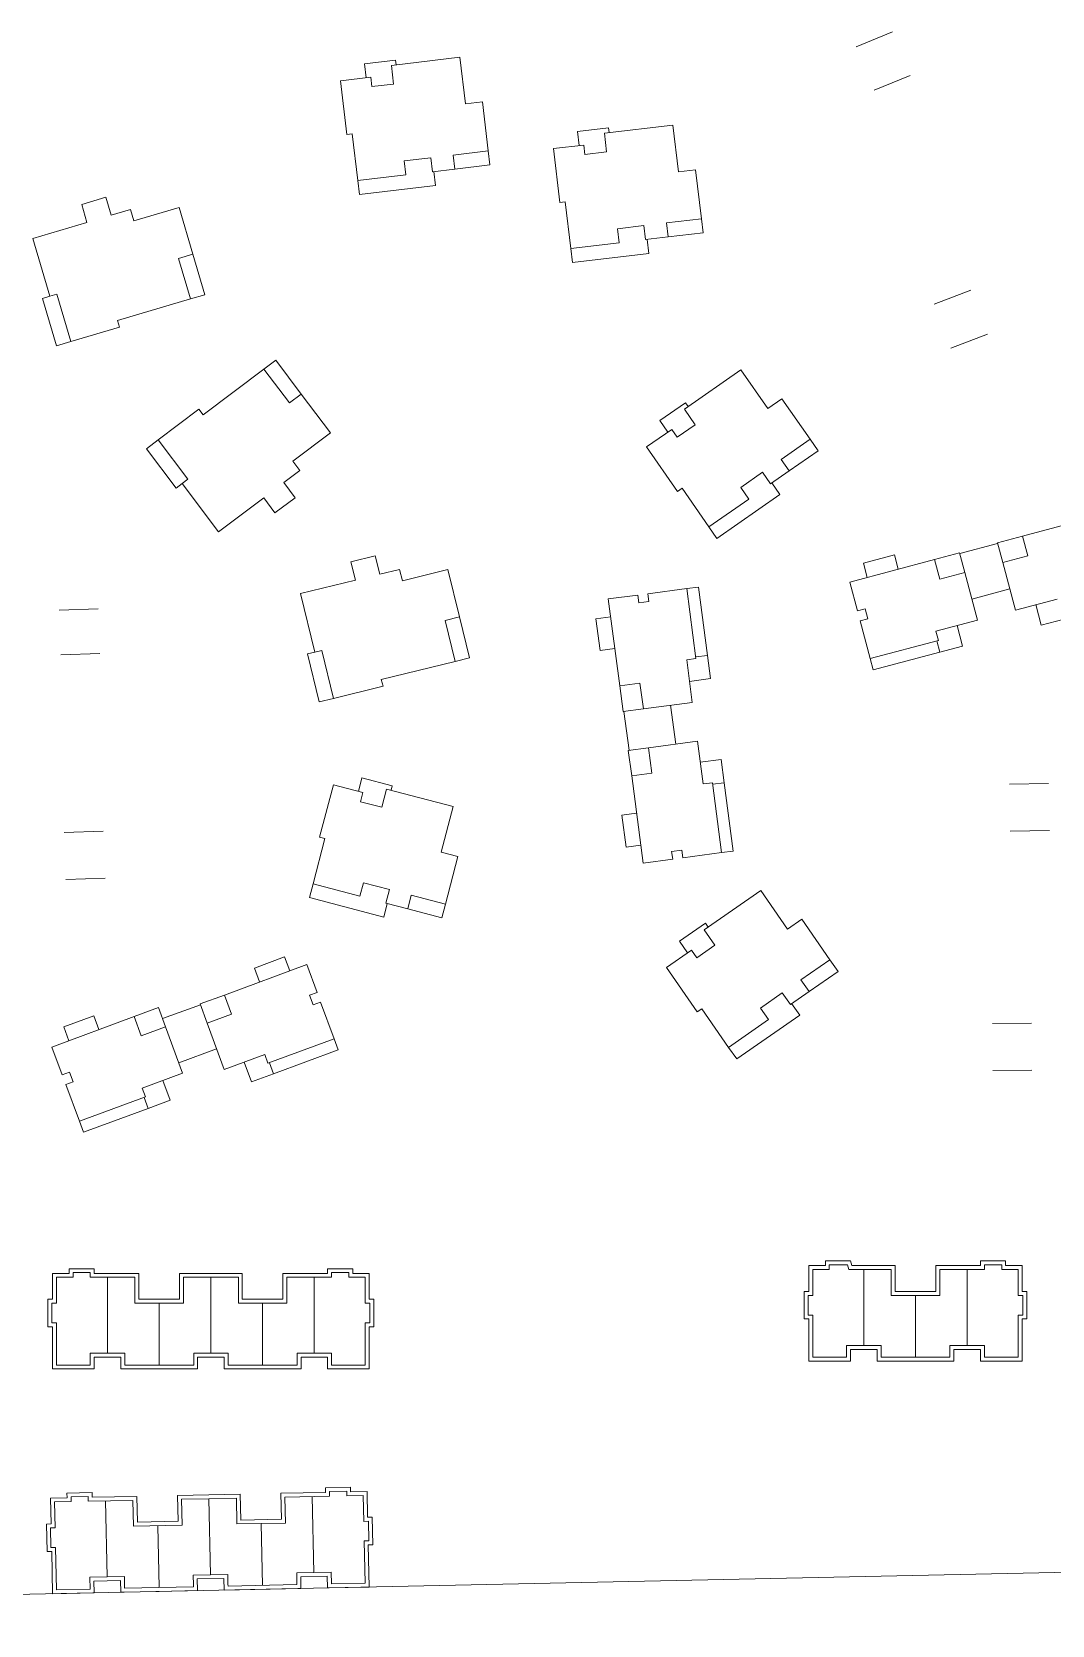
# Model space of a CAD drawing. Extents: x 109296 to 210174, y -14588 to 29909.
# Drawn here: x 115033 to 116595, y -7666 to -5225 of the extents above; entities that cross this region are included whole.
import ezdxf

# ---------------------------------------------------------------- set-up
doc = ezdxf.new("R2010")
doc.units = 0
doc.header["$LTSCALE"] = 1000
doc.header["$MEASUREMENT"] = 0
doc.layers.add('140', color=2, linetype='Continuous', lineweight=5)

msp = doc.modelspace()

# ---------------------------------------------------------------- linework, layer by layer
at = {"layer": '140', "color": 7}
for p, q in [((116350.5, -5225.1), (116295.1, -5248)), ((115589.5, -5268.4), (115541.9, -5274)), ((115583.2, -5276.4), (115688.1, -5263.9)), ((115590.4, -5275.5), (115589.5, -5268.4)), ((115688.1, -5263.9), (115696.6, -5335.4)), ((115505.1, -5300.1), (115551.6, -5294.6)), ((115541.9, -5274), (115544.4, -5295.5)), ((115551.6, -5294.6), (115553.3, -5308.9)), ((115586.6, -5305), (115583.2, -5276.4)), ((116378, -5291.7), (116322.5, -5314.5)), ((115514.8, -5382.4), (115505.1, -5300.1)), ((115553.3, -5308.9), (115586.6, -5305)), ((115696.6, -5335.4), (115722.8, -5332.3)), ((115722.8, -5332.3), (115731.7, -5407.4)), ((115909.5, -5380.3), (116014.4, -5367.8)), ((116014.4, -5367.8), (116022.9, -5439.3)), ((115523.2, -5381.4), (115514.8, -5382.4)), ((115531.7, -5452.9), (115523.2, -5381.4)), ((115915.8, -5372.3), (115868.2, -5377.9)), ((115868.2, -5377.9), (115870.7, -5399.4)), ((115912.9, -5408.9), (115909.5, -5380.3)), ((115916.7, -5379.4), (115915.8, -5372.3)), ((115731.7, -5407.4), (115678.1, -5413.8)), ((115678.1, -5413.8), (115680.6, -5435.2)), ((115731.7, -5407.4), (115734.2, -5428.9)), ((115831.4, -5404), (115877.9, -5398.5)), ((115841.2, -5486.3), (115831.4, -5404)), ((115877.9, -5398.5), (115879.6, -5412.8)), ((115879.6, -5412.8), (115912.9, -5408.9)), ((115643.5, -5417.9), (115603, -5422.7)), ((115603, -5422.7), (115605.5, -5444.1)), ((115646.1, -5439.3), (115643.5, -5417.9)), ((115680.6, -5435.2), (115646.1, -5439.3)), ((115648.4, -5439), (115651, -5460.5)), ((115734.2, -5428.9), (115680.6, -5435.2)), ((116022.9, -5439.3), (116049.1, -5436.2)), ((116049.1, -5436.2), (116058, -5511.3)), ((115605.5, -5444.1), (115531.7, -5452.9)), ((115534.2, -5474.3), (115531.7, -5452.9)), ((115651, -5460.5), (115534.2, -5474.3)), ((115145.7, -5478.5), (115108.9, -5489.4)), ((115108.9, -5489.4), (115117, -5517)), ((115153.9, -5506.1), (115145.7, -5478.5)), ((115849.5, -5485.3), (115841.2, -5486.3)), ((115858, -5556.8), (115849.5, -5485.3)), ((115183.8, -5497.3), (115153.9, -5506.1)), ((115188.9, -5514.6), (115183.8, -5497.3)), ((115258, -5494.2), (115188.9, -5514.6)), ((115279, -5565.6), (115258, -5494.2)), ((116058, -5511.3), (116004.4, -5517.7)), ((116058, -5511.3), (116060.6, -5532.8)), ((115117, -5517), (115034.2, -5541.4)), ((115969.8, -5521.8), (115929.3, -5526.6)), ((115929.3, -5526.6), (115931.9, -5548)), ((115972.4, -5543.2), (115969.8, -5521.8)), ((116006.9, -5539.1), (115972.4, -5543.2)), ((116004.4, -5517.7), (116006.9, -5539.1)), ((116060.6, -5532.8), (116006.9, -5539.1)), ((115034.2, -5541.4), (115060.3, -5630)), ((115931.9, -5548), (115858, -5556.8)), ((115860.5, -5578.2), (115858, -5556.8)), ((115974.8, -5542.9), (115977.3, -5564.4)), ((115257.1, -5572.1), (115279, -5565.6)), ((115275.4, -5634.2), (115257.1, -5572.1)), ((115297.3, -5627.8), (115279, -5565.6)), ((115977.3, -5564.4), (115860.5, -5578.2)), ((115048.8, -5633.4), (115060.3, -5630)), ((115070.1, -5706), (115048.8, -5633.4)), ((115060.3, -5630), (115070.6, -5627)), ((115070.6, -5627), (115092, -5699.5)), ((115163.8, -5667.1), (115275.4, -5634.2)), ((115275.4, -5634.2), (115297.3, -5627.8)), ((116470.7, -5621), (116414.6, -5642.4)), ((115092, -5699.5), (115166.8, -5677.5)), ((115166.8, -5677.5), (115163.8, -5667.1)), ((115092, -5699.5), (115070.1, -5706)), ((116496.3, -5688.3), (116440.2, -5709.7)), ((115388, -5741.7), (115406.2, -5728)), ((115406.2, -5728), (115445.2, -5779.8)), ((115295, -5811.7), (115388, -5741.7)), ((115388, -5741.7), (115427, -5793.5)), ((116032, -5803.2), (116118.7, -5742.9)), ((116118.7, -5742.9), (116159.8, -5802)), ((115427, -5793.5), (115445.2, -5779.8)), ((115445.2, -5779.8), (115489.9, -5839.2)), ((115226.2, -5849.9), (115288.5, -5803)), ((115288.5, -5803), (115295, -5811.7)), ((116033.8, -5793.2), (115994.4, -5820.6)), ((116048.4, -5826.9), (116032, -5803.2)), ((116037.9, -5799.1), (116033.8, -5793.2)), ((116159.8, -5802), (116181.5, -5787)), ((116181.5, -5787), (116224.6, -5849)), ((115994.4, -5820.6), (116006.7, -5838.3)), ((116020.9, -5846), (116048.4, -5826.9)), ((115226.2, -5849.9), (115208, -5863.6)), ((115271.6, -5910.3), (115226.2, -5849.9)), ((115489.9, -5839.2), (115432.4, -5882.5)), ((115974.2, -5860.9), (116012.6, -5834.2)), ((116012.6, -5834.2), (116020.9, -5846)), ((116224.6, -5849), (116180.3, -5879.9)), ((116224.6, -5849), (116237, -5866.8)), ((115208, -5863.6), (115253.4, -5924.1)), ((116021.5, -5928.9), (115974.2, -5860.9)), ((116180.3, -5879.9), (116192.6, -5897.6)), ((116237, -5866.8), (116192.6, -5897.6)), ((115443.2, -5896.9), (115418.3, -5915.6)), ((115432.4, -5882.5), (115443.2, -5896.9)), ((116151.7, -5899.7), (116118.2, -5923)), ((116164.1, -5917.5), (116151.7, -5899.7)), ((116192.6, -5897.6), (116164.1, -5917.5)), ((115253.4, -5924.1), (115263, -5916.8)), ((115263, -5916.8), (115271.6, -5910.3)), ((115318.6, -5990.7), (115263, -5916.8)), ((115418.3, -5915.6), (115435.6, -5938.7)), ((116028.4, -5924.1), (116021.5, -5928.9)), ((116069.5, -5983.2), (116028.4, -5924.1)), ((116118.2, -5923), (116130.6, -5940.8)), ((116166, -5916.1), (116178.4, -5933.8)), ((115387.6, -5938.7), (115318.6, -5990.7)), ((115404.9, -5961.7), (115387.6, -5938.7)), ((115435.6, -5938.7), (115404.9, -5961.7)), ((116130.6, -5940.8), (116069.5, -5983.2)), ((116178.4, -5933.8), (116081.8, -6001)), ((116679.6, -5962.7), (116549.7, -5997.4)), ((116081.8, -6001), (116069.5, -5983.2)), ((116549.7, -5997.4), (116511.5, -6007.6)), ((116549.7, -5997.4), (116557.8, -6027.5)), ((115558.6, -6027.8), (115521.3, -6036.9)), ((115565.4, -6055.8), (115558.6, -6027.8)), ((116353.7, -6026.1), (116306.2, -6038.8)), ((116359.6, -6048.2), (116353.7, -6026.1)), ((116415.2, -6033.3), (116453.5, -6023.1)), ((116453.5, -6023.1), (116461.6, -6053.2)), ((116511.8, -6008.8), (116453.8, -6024.3)), ((116511.5, -6007.6), (116519.5, -6037.8)), ((116557.8, -6027.5), (116519.5, -6037.8)), ((115521.3, -6036.9), (115528.1, -6064.9)), ((115595.7, -6048.4), (115565.4, -6055.8)), ((115600, -6065.9), (115595.7, -6048.4)), ((115669.9, -6048.8), (115600, -6065.9)), ((115687.6, -6121), (115669.9, -6048.8)), ((116285.4, -6068), (116415.2, -6033.3)), ((116306.2, -6038.8), (116312.1, -6060.9)), ((116415.2, -6033.3), (116423.3, -6063.5)), ((116519.5, -6037.8), (116539, -6110.8)), ((115528.1, -6064.9), (115444.2, -6085.4)), ((116053.5, -6075.5), (116035.6, -6077.8)), ((116067.3, -6180.1), (116053.5, -6075.5)), ((116297.2, -6112), (116285.4, -6068)), ((116423.3, -6063.5), (116461.6, -6053.2)), ((116461.6, -6053.2), (116481.1, -6126.3)), ((115444.2, -6085.4), (115466.1, -6175.2)), ((115960.7, -6087.7), (115915.4, -6093.7)), ((115915.4, -6093.7), (115933, -6226.9)), ((115962.2, -6099.6), (115960.7, -6087.7)), ((115977.7, -6097.6), (115962.2, -6099.6)), ((116035.6, -6077.8), (115976.1, -6085.7)), ((115976.1, -6085.7), (115977.7, -6097.6)), ((116049.7, -6184.9), (116035.6, -6077.8)), ((116530.4, -6078.3), (116472.4, -6093.8)), ((116539, -6110.8), (116602.8, -6093.8)), ((115134.3, -6108.7), (115074.3, -6110.9)), ((115665.5, -6126.5), (115687.6, -6121)), ((115703, -6184), (115687.6, -6121)), ((115896.5, -6124), (115919.1, -6121)), ((115902.9, -6172.8), (115896.5, -6124)), ((116308.8, -6109), (116297.2, -6112)), ((116301.2, -6127.1), (116312.8, -6124)), ((116312.8, -6124), (116308.8, -6109)), ((116570.3, -6102.4), (116578.7, -6133.7)), ((116578.7, -6133.7), (116613.5, -6124.5)), ((115680.9, -6189.4), (115665.5, -6126.5)), ((116316.7, -6185.1), (116301.2, -6127.1)), ((116481.1, -6126.3), (116417.3, -6143.3)), ((116417.3, -6143.3), (116421, -6157.2)), ((116449.8, -6134.6), (116458.1, -6165.9)), ((115466.1, -6175.2), (115476.6, -6172.6)), ((115476.6, -6172.6), (115494.6, -6246.1)), ((115925.5, -6169.8), (115902.9, -6172.8)), ((116421, -6157.2), (116316.7, -6185.1)), ((116423.3, -6175.2), (116418.7, -6157.8)), ((116458.1, -6165.9), (116423.3, -6175.2)), ((115136.8, -6177.3), (115076.8, -6179.5)), ((115454.5, -6178), (115466.1, -6175.2)), ((115472.5, -6251.5), (115454.5, -6178)), ((115567.8, -6217), (115680.9, -6189.4)), ((115680.9, -6189.4), (115703, -6184)), ((116035.5, -6186.8), (116049.7, -6184.9)), ((116044.1, -6252.2), (116035.5, -6186.8)), ((116067.3, -6180.1), (116049.4, -6182.5)), ((116072, -6215.8), (116067.3, -6180.1)), ((116321.3, -6202.5), (116316.7, -6185.1)), ((116423.3, -6175.2), (116321.3, -6202.5)), ((115570.4, -6227.5), (115567.8, -6217)), ((115933, -6226.9), (115964, -6222.8)), ((115964, -6222.8), (115969.2, -6262.1)), ((116039.9, -6220.1), (116072, -6215.8)), ((115494.6, -6246.1), (115472.5, -6251.5)), ((115494.6, -6246.1), (115570.4, -6227.5)), ((115933, -6226.9), (115938.2, -6266.2)), ((115938.2, -6266.2), (115969.2, -6262.1)), ((115939.4, -6266), (115947.3, -6325.5)), ((115969.2, -6262.1), (116044.1, -6252.2)), ((116010.8, -6256.6), (116018.7, -6316.1)), ((115977, -6321.6), (116052, -6311.7)), ((116052, -6311.7), (116060.6, -6377.1)), ((115946.1, -6325.7), (115977, -6321.6)), ((115951.3, -6364.9), (115946.1, -6325.7)), ((115982.2, -6360.8), (115977, -6321.6)), ((116056.2, -6343.8), (116088.3, -6339.6)), ((116088.3, -6339.6), (116093, -6375.2)), ((115538.2, -6367.6), (115532.7, -6388.5)), ((115584.6, -6379.8), (115538.2, -6367.6)), ((115951.3, -6364.9), (115982.2, -6360.8)), ((115968.9, -6498.2), (115951.3, -6364.9)), ((115473.3, -6458.5), (115494.4, -6378.4)), ((115494.4, -6378.4), (115539.7, -6390.3)), ((115539.7, -6390.3), (115536, -6404.3)), ((115568.5, -6412.8), (115575.8, -6385)), ((115575.8, -6385), (115677.9, -6411.8)), ((115582.8, -6386.8), (115584.6, -6379.8)), ((116060.6, -6377.1), (116074.9, -6375.2)), ((116074.9, -6375.2), (116089, -6482.3)), ((116093, -6375.2), (116075.2, -6377.6)), ((116093, -6375.2), (116106.9, -6479.9)), ((116589.9, -6376.3), (116529.9, -6377.3)), ((115536, -6404.3), (115568.5, -6412.8)), ((115677.9, -6411.8), (115659.6, -6481.4)), ((115958.8, -6422), (115936.2, -6425)), ((115936.2, -6425), (115942.6, -6473.8)), ((115141.9, -6449.2), (115082, -6451.4)), ((115463.2, -6530.3), (115481.5, -6460.7)), ((115481.5, -6460.7), (115473.3, -6458.5)), ((116591, -6448.3), (116531, -6449.3)), ((115659.6, -6481.4), (115685.2, -6488.2)), ((115685.2, -6488.2), (115665.9, -6561.3)), ((115942.6, -6473.8), (115965.2, -6470.8)), ((116028, -6478.3), (116012.5, -6480.3)), ((116012.5, -6480.3), (116014.1, -6492.2)), ((116029.5, -6490.2), (116028, -6478.3)), ((116089, -6482.3), (116029.5, -6490.2)), ((116106.9, -6479.9), (116089, -6482.3)), ((116014.1, -6492.2), (115968.9, -6498.2)), ((115144.6, -6521.2), (115084.6, -6523.4)), ((115457.7, -6551.2), (115463.2, -6530.3)), ((115535.1, -6549.2), (115463.2, -6530.3)), ((115540.6, -6528.3), (115535.1, -6549.2)), ((115580.1, -6538.7), (115540.6, -6528.3)), ((115574.6, -6559.6), (115580.1, -6538.7)), ((116062.3, -6600.6), (116149, -6540.3)), ((116149, -6540.3), (116190.1, -6599.4)), ((115571.4, -6581.1), (115457.7, -6551.2)), ((115576.9, -6560.2), (115571.4, -6581.1)), ((115608.2, -6568.4), (115574.6, -6559.6)), ((115613.7, -6547.5), (115608.2, -6568.4)), ((115665.9, -6561.3), (115613.7, -6547.5)), ((115665.9, -6561.3), (115660.5, -6582.2)), ((115660.5, -6582.2), (115608.2, -6568.4)), ((116190.1, -6599.4), (116211.8, -6584.3)), ((116211.8, -6584.3), (116254.9, -6646.4)), ((116064.1, -6590.5), (116024.7, -6617.9)), ((116078.7, -6624.2), (116062.3, -6600.6)), ((116068.2, -6596.4), (116064.1, -6590.5)), ((116004.5, -6658.3), (116042.9, -6631.6)), ((116024.7, -6617.9), (116037, -6635.7)), ((116042.9, -6631.6), (116051.1, -6643.4)), ((116051.1, -6643.4), (116078.7, -6624.2)), ((115453.5, -6653.8), (115327.4, -6700.4)), ((115373.5, -6659), (115419.7, -6642)), ((115381.4, -6680.4), (115373.5, -6659)), ((115419.7, -6642), (115427.6, -6663.3)), ((115469.3, -6696.5), (115453.5, -6653.8)), ((116051.8, -6726.3), (116004.5, -6658.3)), ((116254.9, -6646.4), (116210.6, -6677.2)), ((116254.9, -6646.4), (116267.3, -6664.1)), ((116210.6, -6677.2), (116222.9, -6695)), ((116267.3, -6664.1), (116222.9, -6695)), ((115327.4, -6700.4), (115290.3, -6714.1)), ((115327.4, -6700.4), (115338.2, -6729.6)), ((115458, -6700.7), (115469.3, -6696.5)), ((115463.4, -6715.3), (115458, -6700.7)), ((116182, -6697.1), (116148.5, -6720.4)), ((116194.3, -6714.8), (116182, -6697.1)), ((116222.9, -6695), (116194.3, -6714.8)), ((115063.3, -6780.1), (115189.4, -6733.5)), ((115127.4, -6732.1), (115081.3, -6749.1)), ((115135.3, -6753.4), (115127.4, -6732.1)), ((115189.4, -6733.5), (115226.5, -6719.7)), ((115189.4, -6733.5), (115200.2, -6762.7)), ((115226.5, -6719.7), (115237.3, -6749)), ((115232.8, -6736.6), (115290.7, -6715.2)), ((115290.3, -6714.1), (115301.1, -6743.4)), ((115338.2, -6729.6), (115301.1, -6743.4)), ((115474.7, -6711.2), (115463.4, -6715.3)), ((115495.5, -6767.5), (115474.7, -6711.2)), ((116058.7, -6721.5), (116051.8, -6726.3)), ((116099.8, -6780.6), (116058.7, -6721.5)), ((116208.6, -6731.2), (116112.1, -6798.3)), ((116148.5, -6720.4), (116160.8, -6738.1)), ((116196.3, -6713.4), (116208.6, -6731.2)), ((115081.3, -6749.1), (115089.2, -6770.5)), ((115200.2, -6762.7), (115237.3, -6749)), ((115237.3, -6749), (115263.5, -6819.9)), ((115301.1, -6743.4), (115327.3, -6814.3)), ((116160.8, -6738.1), (116099.8, -6780.6)), ((116563.8, -6743.7), (116503.8, -6744.2)), ((115079.1, -6822.8), (115063.3, -6780.1)), ((115257.7, -6804.2), (115315.6, -6782.8)), ((115394.2, -6804.9), (115495.5, -6767.5)), ((115402.7, -6821), (115501.7, -6784.3)), ((115501.7, -6784.3), (115495.5, -6767.5)), ((116112.1, -6798.3), (116099.8, -6780.6)), ((115327.3, -6814.3), (115389.2, -6791.4)), ((115357.7, -6803), (115368.9, -6833.4)), ((115389.2, -6791.4), (115394.2, -6804.9)), ((115402.7, -6821), (115396.4, -6804.1)), ((115090.4, -6818.7), (115079.1, -6822.8)), ((115095.8, -6833.3), (115090.4, -6818.7)), ((115263.5, -6819.9), (115201.6, -6842.8)), ((115233.1, -6831.2), (115244.4, -6861.5)), ((115368.9, -6833.4), (115402.7, -6821)), ((116564.4, -6815.7), (116504.4, -6816.2)), ((115084.5, -6837.5), (115095.8, -6833.3)), ((115105.3, -6893.7), (115084.5, -6837.5)), ((115206.6, -6856.3), (115105.3, -6893.7)), ((115201.6, -6842.8), (115206.6, -6856.3)), ((115210.6, -6874), (115204.4, -6857.1)), ((115210.6, -6874), (115111.6, -6910.6)), ((115244.4, -6861.5), (115210.6, -6874)), ((115111.6, -6910.6), (115105.3, -6893.7)), ((115128, -7119.6), (115089.6, -7119.6)), ((115089.6, -7119.6), (115089.6, -7126.8)), ((115095.6, -7132.8), (115095.6, -7125.6)), ((115095.6, -7125.6), (115122, -7125.6)), ((115122, -7125.6), (115122, -7132.8)), ((115128, -7126.8), (115128, -7119.6)), ((115524, -7119.6), (115485.6, -7119.6)), ((115485.6, -7119.6), (115485.6, -7126.8)), ((115518, -7125.6), (115491.6, -7125.6)), ((115491.6, -7125.6), (115491.6, -7132.8)), ((115518, -7132.8), (115518, -7125.6)), ((115524, -7126.8), (115524, -7119.6)), ((116222.8, -7154.5), (116222.8, -7114.9)), ((116222.8, -7114.9), (116248, -7114.9)), ((116228.8, -7160.5), (116228.8, -7120.9)), ((116228.8, -7120.9), (116254, -7120.9)), ((116248, -7114.9), (116248, -7107.7)), ((116248, -7107.7), (116286.4, -7107.7)), ((116254, -7120.9), (116254, -7113.7)), ((116254, -7113.7), (116281.9, -7113.7)), ((116281.9, -7113.7), (116284, -7120.9)), ((116284, -7120.9), (116348.8, -7120.9)), ((116286.4, -7107.7), (116288.5, -7114.9)), ((116288.5, -7114.9), (116354.8, -7114.9)), ((116306.8, -7237.3), (116306.8, -7120.9)), ((116348.8, -7120.9), (116348.8, -7160.5)), ((116354.8, -7114.9), (116354.8, -7154.5)), ((116417.2, -7154.5), (116417.2, -7114.9)), ((116417.2, -7114.9), (116485.6, -7114.9)), ((116423.2, -7160.5), (116423.2, -7120.9)), ((116423.2, -7120.9), (116491.6, -7120.9)), ((116465.2, -7237.3), (116465.2, -7120.9)), ((116485.6, -7114.9), (116485.6, -7107.7)), ((116485.6, -7107.7), (116524, -7107.7)), ((116491.6, -7120.9), (116491.6, -7113.7)), ((116491.6, -7113.7), (116518, -7113.7)), ((116518, -7113.7), (116518, -7120.9)), ((116518, -7120.9), (116543.2, -7120.9)), ((116524, -7107.7), (116524, -7114.9)), ((116524, -7114.9), (116549.2, -7114.9)), ((116543.2, -7120.9), (116543.2, -7160.5)), ((116549.2, -7114.9), (116549.2, -7154.5)), ((115089.6, -7126.8), (115064.4, -7126.8)), ((115064.4, -7126.8), (115064.4, -7166.4)), ((115070.4, -7172.4), (115070.4, -7132.8)), ((115070.4, -7132.8), (115095.6, -7132.8)), ((115122, -7132.8), (115190.4, -7132.8)), ((115196.4, -7126.8), (115128, -7126.8)), ((115148.4, -7249.2), (115148.4, -7132.8)), ((115190.4, -7132.8), (115190.4, -7172.4)), ((115196.4, -7166.4), (115196.4, -7126.8)), ((115354.8, -7126.8), (115258.8, -7126.8)), ((115258.8, -7126.8), (115258.8, -7166.4)), ((115264.8, -7172.4), (115264.8, -7132.8)), ((115264.8, -7132.8), (115306.8, -7132.8)), ((115306.8, -7249.2), (115306.8, -7132.8)), ((115306.8, -7249.2), (115306.8, -7132.8)), ((115348.8, -7132.8), (115306.8, -7132.8)), ((115306.8, -7249.2), (115306.8, -7132.8)), ((115306.8, -7249.2), (115306.8, -7132.8)), ((115348.8, -7172.4), (115348.8, -7132.8)), ((115354.8, -7166.4), (115354.8, -7126.8)), ((115485.6, -7126.8), (115417.2, -7126.8)), ((115417.2, -7126.8), (115417.2, -7166.4)), ((115491.6, -7132.8), (115423.2, -7132.8)), ((115423.2, -7132.8), (115423.2, -7172.4)), ((115465.2, -7249.2), (115465.2, -7132.8)), ((115543.2, -7132.8), (115518, -7132.8)), ((115549.2, -7126.8), (115524, -7126.8)), ((115543.2, -7172.4), (115543.2, -7132.8)), ((115549.2, -7166.4), (115549.2, -7126.8)), ((115064.4, -7166.4), (115057.2, -7166.4)), ((115057.2, -7166.4), (115057.2, -7208.4)), ((115063.2, -7202.4), (115063.2, -7172.4)), ((115063.2, -7172.4), (115070.4, -7172.4)), ((115190.4, -7172.4), (115264.8, -7172.4)), ((115258.8, -7166.4), (115196.4, -7166.4)), ((115227.6, -7172.4), (115227.6, -7267.2)), ((115227.6, -7172.4), (115227.6, -7267.2)), ((115423.2, -7172.4), (115348.8, -7172.4)), ((115417.2, -7166.4), (115354.8, -7166.4)), ((115386, -7172.4), (115386, -7267.2)), ((115386, -7172.4), (115386, -7267.2)), ((115550.4, -7172.4), (115543.2, -7172.4)), ((115556.4, -7166.4), (115549.2, -7166.4)), ((115550.4, -7202.4), (115550.4, -7172.4)), ((115556.4, -7208.4), (115556.4, -7166.4)), ((116215.6, -7196.5), (116215.6, -7154.5)), ((116215.6, -7154.5), (116222.8, -7154.5)), ((116221.6, -7190.5), (116221.6, -7160.5)), ((116221.6, -7160.5), (116228.8, -7160.5)), ((116348.8, -7160.5), (116423.2, -7160.5)), ((116354.8, -7154.5), (116417.2, -7154.5)), ((116386, -7160.5), (116386, -7255.3)), ((116543.2, -7160.5), (116550.4, -7160.5)), ((116549.2, -7154.5), (116556.4, -7154.5)), ((116550.4, -7160.5), (116550.4, -7190.5)), ((116556.4, -7154.5), (116556.4, -7196.5)), ((116222.8, -7196.5), (116215.6, -7196.5)), ((116228.8, -7190.5), (116221.6, -7190.5)), ((116222.8, -7261.3), (116222.8, -7196.5)), ((116228.8, -7255.3), (116228.8, -7190.5)), ((116550.4, -7190.5), (116543.2, -7190.5)), ((116543.2, -7190.5), (116543.2, -7255.3)), ((116556.4, -7196.5), (116549.2, -7196.5)), ((116549.2, -7196.5), (116549.2, -7261.3)), ((115057.2, -7208.4), (115064.4, -7208.4)), ((115070.4, -7202.4), (115063.2, -7202.4)), ((115064.4, -7208.4), (115064.4, -7273.2)), ((115070.4, -7267.2), (115070.4, -7202.4)), ((115543.2, -7267.2), (115543.2, -7202.4)), ((115543.2, -7202.4), (115550.4, -7202.4)), ((115549.2, -7273.2), (115549.2, -7208.4)), ((115549.2, -7208.4), (115556.4, -7208.4)), ((116333.2, -7237.3), (116280.4, -7237.3)), ((116280.4, -7237.3), (116280.4, -7255.3)), ((116327.2, -7243.3), (116286.4, -7243.3)), ((116286.4, -7243.3), (116286.4, -7261.3)), ((116327.2, -7261.3), (116327.2, -7243.3)), ((116333.2, -7255.3), (116333.2, -7237.3)), ((116491.6, -7237.3), (116438.8, -7237.3)), ((116438.8, -7237.3), (116438.8, -7255.3)), ((116485.6, -7243.3), (116444.8, -7243.3)), ((116444.8, -7243.3), (116444.8, -7261.3)), ((116485.6, -7261.3), (116485.6, -7243.3)), ((116491.6, -7255.3), (116491.6, -7237.3)), ((115122, -7267.2), (115070.4, -7267.2)), ((115174.8, -7249.2), (115122, -7249.2)), ((115122, -7249.2), (115122, -7267.2)), ((115128, -7273.2), (115128, -7255.2)), ((115128, -7255.2), (115168.8, -7255.2)), ((115168.8, -7255.2), (115168.8, -7273.2)), ((115174.8, -7267.2), (115174.8, -7249.2)), ((115280.4, -7267.2), (115174.8, -7267.2)), ((115306.8, -7249.2), (115280.4, -7249.2)), ((115280.4, -7249.2), (115280.4, -7264.2)), ((115280.4, -7264.2), (115280.4, -7267.2)), ((115286.4, -7273.2), (115286.4, -7255.2)), ((115286.4, -7255.2), (115327.2, -7255.2)), ((115306.8, -7249.2), (115333.2, -7249.2)), ((115327.2, -7255.2), (115327.2, -7273.2)), ((115333.2, -7249.2), (115333.2, -7264.2)), ((115333.2, -7264.2), (115333.2, -7267.2)), ((115333.2, -7267.2), (115438.8, -7267.2)), ((115438.8, -7267.2), (115438.8, -7249.2)), ((115438.8, -7249.2), (115491.6, -7249.2)), ((115444.8, -7273.2), (115444.8, -7255.2)), ((115444.8, -7255.2), (115485.6, -7255.2)), ((115485.6, -7255.2), (115485.6, -7273.2)), ((115491.6, -7249.2), (115491.6, -7267.2)), ((115491.6, -7267.2), (115543.2, -7267.2)), ((116286.4, -7261.3), (116222.8, -7261.3)), ((116280.4, -7255.3), (116228.8, -7255.3)), ((116444.8, -7261.3), (116327.2, -7261.3)), ((116438.8, -7255.3), (116333.2, -7255.3)), ((116549.2, -7261.3), (116485.6, -7261.3)), ((116543.2, -7255.3), (116491.6, -7255.3)), ((115064.4, -7273.2), (115128, -7273.2)), ((115168.8, -7273.2), (115286.4, -7273.2)), ((115327.2, -7273.2), (115386, -7273.2)), ((115386, -7273.2), (115444.8, -7273.2)), ((115485.6, -7273.2), (115549.2, -7273.2)), ((115086.3, -7463.3), (115124.7, -7462.5)), ((115086.5, -7470.5), (115086.3, -7463.3)), ((115124.7, -7462.5), (115124.9, -7469.7)), ((115255.6, -7466.9), (115351.6, -7464.9)), ((115256.5, -7506.5), (115255.6, -7466.9)), ((115351.6, -7464.9), (115352.5, -7504.5)), ((115414, -7463.6), (115482.4, -7462.2)), ((115414.8, -7503.2), (115414, -7463.6)), ((115482.2, -7455), (115520.6, -7454.2)), ((115482.4, -7462.2), (115482.2, -7455)), ((115514.8, -7460.3), (115488.4, -7460.9)), ((115488.4, -7460.9), (115488.5, -7468.1)), ((115514.9, -7467.5), (115514.8, -7460.3)), ((115540.1, -7467), (115514.9, -7467.5)), ((115520.6, -7454.2), (115520.8, -7461.4)), ((115520.8, -7461.4), (115546, -7460.8)), ((115540.9, -7506.6), (115540.1, -7467)), ((115546, -7460.8), (115546.8, -7500.4)), ((115061.3, -7471), (115086.5, -7470.5)), ((115062.1, -7510.6), (115061.3, -7471)), ((115067.4, -7476.9), (115092.6, -7476.4)), ((115068.2, -7516.5), (115067.4, -7476.9)), ((115092.5, -7469.2), (115118.9, -7468.6)), ((115092.6, -7476.4), (115092.5, -7469.2)), ((115118.9, -7468.6), (115119, -7475.8)), ((115119, -7475.8), (115187.4, -7474.4)), ((115124.9, -7469.7), (115193.3, -7468.3)), ((115147.8, -7591.6), (115145.4, -7475.3)), ((115187.4, -7474.4), (115188.2, -7514)), ((115193.3, -7468.3), (115194.1, -7507.8)), ((115261.8, -7472.8), (115303.8, -7471.9)), ((115262.6, -7512.4), (115261.8, -7472.8)), ((115345.8, -7471.1), (115303.8, -7471.9)), ((115306.2, -7588.3), (115303.8, -7471.9)), ((115306.2, -7588.3), (115303.8, -7471.9)), ((115306.2, -7588.3), (115303.8, -7471.9)), ((115306.2, -7588.3), (115303.8, -7471.9)), ((115346.6, -7510.6), (115345.8, -7471.1)), ((115488.5, -7468.1), (115420.1, -7469.5)), ((115420.1, -7469.5), (115421, -7509.1)), ((115464.6, -7585), (115462.1, -7468.6)), ((115054.9, -7510.8), (115062.1, -7510.6)), ((115055.8, -7552.8), (115054.9, -7510.8)), ((115188.2, -7514), (115262.6, -7512.4)), ((115194.1, -7507.8), (115256.5, -7506.5)), ((115225.4, -7513.2), (115227.4, -7608)), ((115225.4, -7513.2), (115227.4, -7608)), ((115421, -7509.1), (115346.6, -7510.6)), ((115352.5, -7504.5), (115414.8, -7503.2)), ((115383.8, -7509.9), (115385.8, -7604.6)), ((115383.8, -7509.9), (115385.8, -7604.6)), ((115548.1, -7506.4), (115540.9, -7506.6)), ((115546.8, -7500.4), (115554, -7500.3)), ((115548.8, -7536.4), (115548.1, -7506.4)), ((115554, -7500.3), (115554.9, -7542.3)), ((115061, -7516.6), (115068.2, -7516.5)), ((115061.7, -7546.6), (115061, -7516.6)), ((115541.6, -7536.6), (115548.8, -7536.4)), ((115542.9, -7601.3), (115541.6, -7536.6)), ((112771.3, -7665.5), (117811.4, -7559.7)), ((115063, -7552.6), (115055.8, -7552.8)), ((115068.9, -7546.5), (115061.7, -7546.6)), ((115064.4, -7617.4), (115063, -7552.6)), ((115070.2, -7611.3), (115068.9, -7546.5)), ((115554.9, -7542.3), (115547.7, -7542.4)), ((115547.7, -7542.4), (115549.1, -7607.2)), ((115306.2, -7588.3), (115279.8, -7588.9)), ((115279.8, -7588.9), (115280.1, -7603.9)), ((115306.2, -7588.3), (115332.6, -7587.8)), ((115332.6, -7587.8), (115332.9, -7602.8)), ((115438.2, -7585.5), (115491, -7584.4)), ((115438.6, -7603.5), (115438.2, -7585.5)), ((115491, -7584.4), (115491.3, -7602.4)), ((115121.8, -7610.2), (115070.2, -7611.3)), ((115174.2, -7591.1), (115121.4, -7592.2)), ((115121.4, -7592.2), (115121.8, -7610.2)), ((115168.4, -7597.2), (115127.6, -7598.1)), ((115127.6, -7598.1), (115127.9, -7616.1)), ((115168.7, -7615.2), (115168.4, -7597.2)), ((115227.5, -7614), (115168.7, -7615.2)), ((115174.6, -7609.1), (115174.2, -7591.1)), ((115280.2, -7606.9), (115174.6, -7609.1)), ((115286.3, -7612.7), (115227.5, -7614)), ((115280.1, -7603.9), (115280.2, -7606.9)), ((115326.7, -7593.9), (115285.9, -7594.7)), ((115285.9, -7594.7), (115286.3, -7612.7)), ((115327.1, -7611.9), (115326.7, -7593.9)), ((115444.7, -7609.4), (115327.1, -7611.9)), ((115332.9, -7602.8), (115333, -7605.8)), ((115333, -7605.8), (115438.6, -7603.5)), ((115485.1, -7590.6), (115444.3, -7591.4)), ((115444.3, -7591.4), (115444.7, -7609.4)), ((115485.5, -7608.6), (115485.1, -7590.6)), ((115549.1, -7607.2), (115485.5, -7608.6)), ((115491.3, -7602.4), (115542.9, -7601.3)), ((115127.9, -7616.1), (115064.4, -7617.4))]:
    msp.add_line(p, q, dxfattribs=at)

doc.saveas('drawing.dxf')
